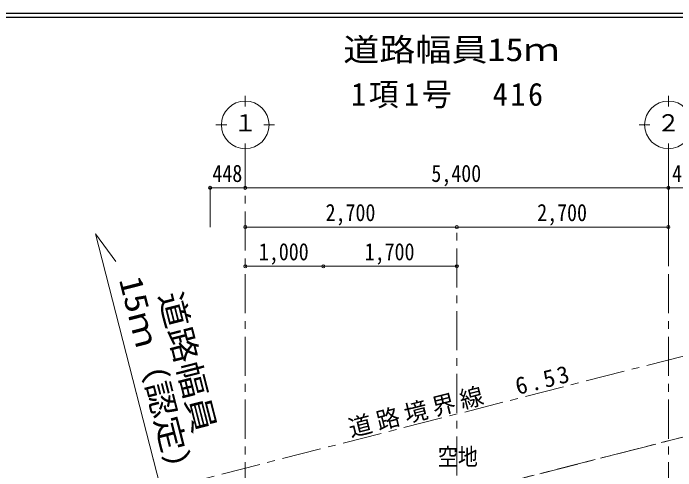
# Model space of a CAD drawing. Units: millimetres at full size; details may follow other scales. Extents: x -443943 to 462275, y -43546 to 79452.
# Drawn here: x -19502 to -11048, y 73615 to 79452 of the extents above; entities that cross this region are included whole.
import ezdxf
from ezdxf.enums import TextEntityAlignment as Align

# ---------------------------------------------------------------- set-up
doc = ezdxf.new("R2010")
doc.units = ezdxf.units.MM
doc.header["$LTSCALE"] = 100
doc.header["$PDMODE"] = 32
doc.header["$PDSIZE"] = 40
doc.linetypes.add('CHAIN1', pattern=[8, 5, -1, 1, -1])
doc.layers.add('0-0_仕上', color=4, linetype='Continuous', lineweight=9)
doc.layers.add('4-1_通り芯', color=4, linetype='Continuous', lineweight=9)
doc.styles.add('ＭＳ ゴシック', font='')
doc.styles.get('ＭＳ ゴシック').set_extended_font_data('MS Gothic')

msp = doc.modelspace()

# ---------------------------------------------------------------- linework, layer by layer
at = {"layer": '0-0_仕上', "color": 7, "lineweight": 15}
for p, q in [((-16541.7, 78263.8), (-16541.7, 78398.8)), ((-11141.7, 78263.8), (-11141.7, 78398.8)), ((-16915.6, 78027.6), (-16777.9, 78027.6)), ((-16170.4, 78027.6), (-16305.4, 78027.6)), ((-11515.6, 78027.6), (-11377.9, 78027.6)), ((-16541.7, 77791.3), (-16541.7, 77656.3)), ((-11141.7, 77791.3), (-11141.7, 77656.3)), ((-16989.9, 77223.8), (-16989.9, 76723.8)), ((-10657, 77223.8), (-16989.9, 77223.8)), ((-11141.7, 77223.8), (-11141.7, 76223.8)), ((-16541.7, 76723.8), (-11141.7, 76723.8)), ((-13841.7, 76223.8), (-16541.7, 76223.8))]:
    msp.add_line(p, q, dxfattribs=at)
at = {"layer": '0-0_仕上', "linetype": 'CHAIN1'}
for p, q in [((-16541.7, 77723.8), (-16541.7, 57077.9)), ((-11141.7, 77723.8), (-11141.7, 59127.9)), ((-13841.7, 64752.4), (-13841.7, 76723.8)), ((-17616.5, 73372.7), (-10657, 75152.9))]:
    msp.add_line(p, q, dxfattribs=at)
at = {"layer": '0-0_仕上'}
for p, q in [((-18451.5, 76637.1), (-18194.5, 76284.9)), ((-17368.7, 72403.9), (-18451.5, 76637.1))]:
    msp.add_line(p, q, dxfattribs=at)
at = {"layer": '0-0_仕上', "color": 2, "linetype": 'CHAIN1', "lineweight": 15}
msp.add_line((-18208, 72189.2), (-8977.6, 74550.3), dxfattribs=at)
at = {"layer": '0-0_仕上', "color": 7, "lineweight": 15}
for centre in [(-16541.7, 78027.6), (-11141.7, 78027.6)]:
    msp.add_circle(centre, 303.8, dxfattribs=at)
at = {"layer": '0-0_仕上', "color": 7}
for p in [(-16989.9, 77223.8), (-16541.7, 77223.8), (-11141.7, 77223.8), (-16541.7, 76723.8), (-13841.7, 76723.8), (-11141.7, 76723.8), (-16541.7, 76223.8), (-15544.2, 76223.8), (-13841.7, 76223.8)]:
    msp.add_point(p, dxfattribs=at)
at = {"layer": '4-1_通り芯', "color": 5, "lineweight": 30}
for p, q in [((-26707.8, 79452), (28692.2, 79452)), ((-26657.8, 79401.9), (28642.2, 79401.9))]:
    msp.add_line(p, q, dxfattribs=at)
at = {"layer": '4-1_通り芯', "linetype": 'CHAIN1'}
msp.add_line((-17616.5, 73372.7), (-10657, 75152.9), dxfattribs=at)
at = {"layer": '4-1_通り芯', "color": 2, "linetype": 'CHAIN1', "lineweight": 15}
msp.add_line((-8977.6, 74550.3), (-18208, 72189.2), dxfattribs=at)
at = {"layer": '4-1_通り芯'}
msp.add_lwpolyline([(-17368.7, 72403.9), (-18451.5, 76637.1), (-18194.5, 76284.9)], dxfattribs=at)

# ---------------------------------------------------------------- texts
at = {"layer": '0-0_仕上', "color": 2, "style": 'ＭＳ ゴシック', "width": 1.15}
msp.add_text('道路幅員15ｍ', height=293.3, dxfattribs=at).set_placement((-15290.9, 78753.2), align=Align.BOTTOM_LEFT)
at = {"layer": '0-0_仕上', "color": 7, "style": 'ＭＳ ゴシック'}
for s, p in [('１', (-16691.7, 77877.6)), ('２', (-11291.7, 77877.6))]:
    msp.add_text(s, height=219.9, dxfattribs=at).set_placement(p, align=Align.BOTTOM_LEFT)
at = {"layer": '0-0_仕上', "color": 7, "style": 'ＭＳ ゴシック', "width": 0.85}
for s, p in [('448', (-16960.8, 77233.8)), ('5,400', (-14166.7, 77233.8)), ('485', (-11094.3, 77233.8)), ('2,700', (-15516.7, 76733.8)), ('2,700', (-12816.7, 76733.8)), ('1,000', (-16367.9, 76233.8)), ('1,700', (-15017.9, 76233.8)), ('空地', (-14083.9, 73617.8))]:
    msp.add_text(s, height=219.9, dxfattribs=at).set_placement(p, align=Align.BOTTOM_LEFT)
at = {"layer": '0-0_仕上', "color": 2, "style": 'ＭＳ ゴシック', "width": 1.15}
for s, p in [('15ｍ（認定）', (-18239.5, 76030.3)), ('道路幅員', (-17731.3, 75834.2))]:
    msp.add_text(s, height=293.3, rotation=284.348, dxfattribs=at).set_placement(p, align=Align.BOTTOM_LEFT)
at = {"layer": '0-0_仕上', "color": 2, "insert": (-15190.9, 78239), "char_height": 293.3, "attachment_point": 7, "style": 'ＭＳ ゴシック'}
msp.add_mtext('\\T1.19;\\W0.95;1項1号\u3000416', dxfattribs=at)
at = {"layer": '0-0_仕上', "color": 7, "insert": (-15187.2, 74020.4), "char_height": 219.9, "attachment_point": 7, "rotation": 14.135, "style": 'ＭＳ ゴシック'}
msp.add_mtext('\\T1.22;道路境界線\u30006.53', dxfattribs=at)
at = {"layer": '4-1_通り芯', "color": 2, "style": 'ＭＳ ゴシック', "width": 1.15}
msp.add_text('道路幅員15ｍ', height=293.3, dxfattribs=at).set_placement((-15290.9, 78753.2), align=Align.BOTTOM_LEFT)
for s, p in [('15ｍ（認定）', (-18239.5, 76030.3)), ('道路幅員', (-17731.3, 75834.2))]:
    msp.add_text(s, height=293.3, rotation=284.348, dxfattribs=at).set_placement(p, align=Align.BOTTOM_LEFT)
at = {"layer": '4-1_通り芯', "color": 2, "insert": (-15190.9, 78239), "char_height": 293.3, "attachment_point": 7, "style": 'ＭＳ ゴシック'}
msp.add_mtext('\\T1.19;\\W0.95;1項1号\u3000416', dxfattribs=at)
at = {"layer": '4-1_通り芯', "color": 7, "insert": (-15187.2, 74020.4), "char_height": 219.9, "attachment_point": 7, "rotation": 14.135, "style": 'ＭＳ ゴシック'}
msp.add_mtext('\\T1.22;道路境界線\u30006.53', dxfattribs=at)

doc.saveas('drawing.dxf')
